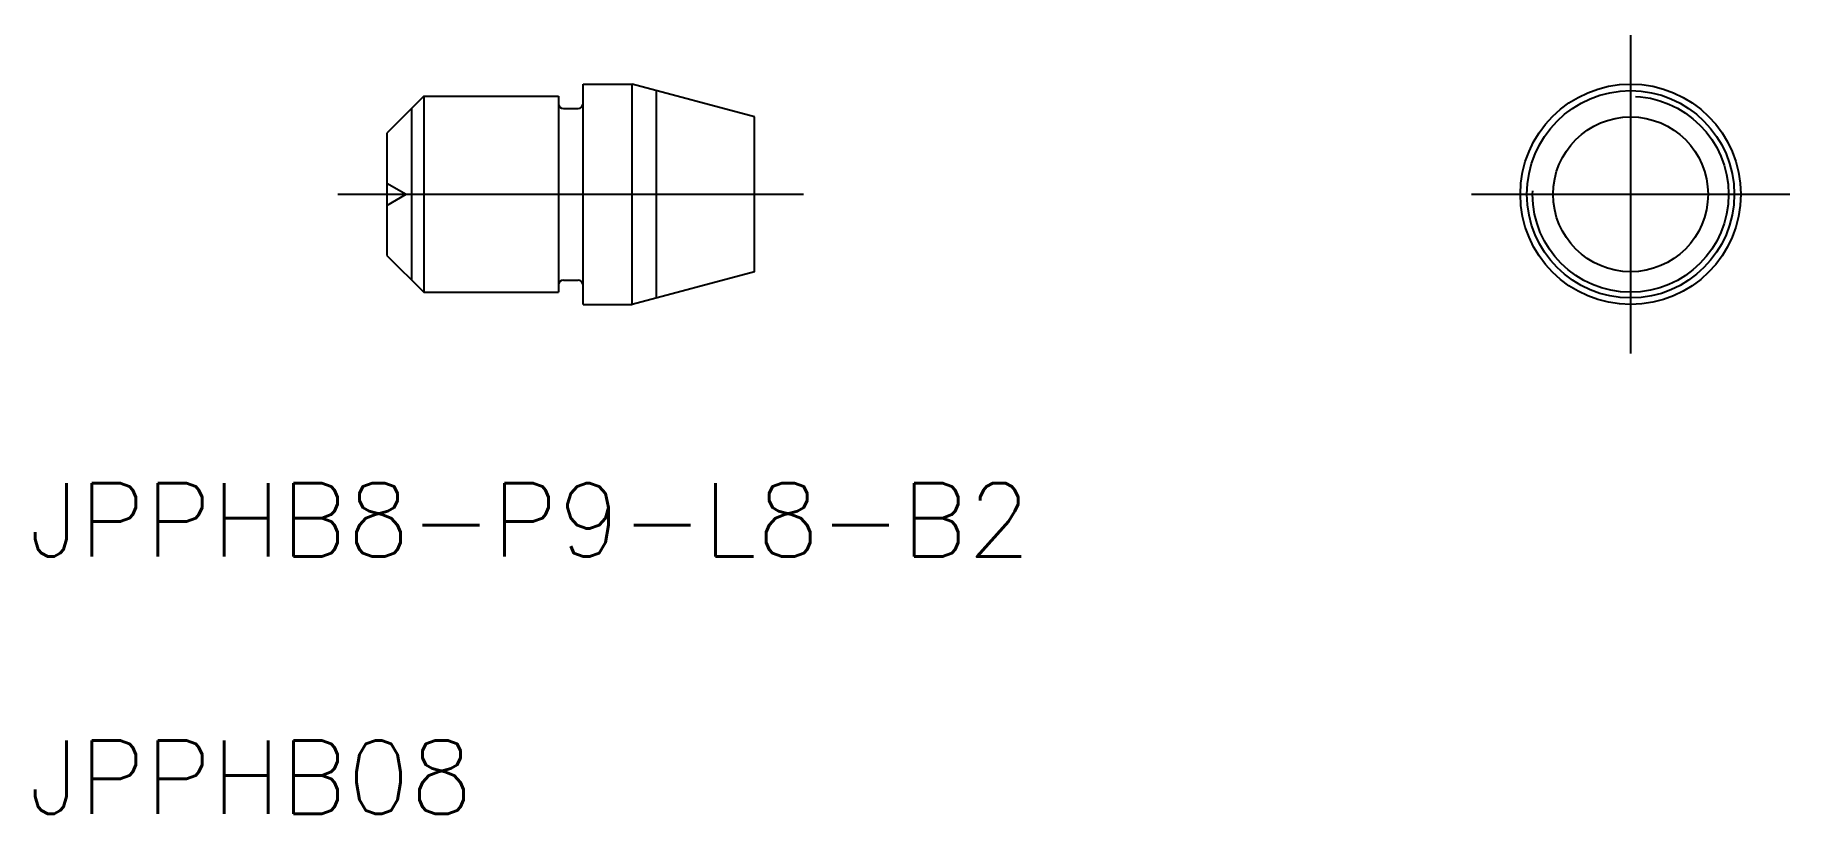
# Model space of a CAD drawing. Extents: x -65.1 to 6.5, y -25.3 to 6.5.
import ezdxf

# ---------------------------------------------------------------- set-up
doc = ezdxf.new("R2010")
doc.units = 0
doc.linetypes.add('CENTER', pattern=[50.8, 31.75, -6.35, 6.35, -6.35])
doc.linetypes.add('DASHED', pattern=[19.05, 12.7, -6.35])
doc.layers.get('0').update_dxf_attribs({"linetype": 'CONTINUOUS'})
doc.layers.add('CENTER', color=1, linetype='CENTER')
doc.styles.get("Standard").update_dxf_attribs({"font": 'txt.shx', "height": 3, "bigfont": 'bigfont.shx'})

# ---------------------------------------------------------------- blocks, each defined once
blk = doc.blocks.new('*U2')
at = {"color": 7, "linetype": 'CONTINUOUS'}
blk.add_text('JPPHB8-P9-L8-B2', height=3, dxfattribs=at).set_placement((-65.366, -14.787))
blk = doc.blocks.new('*U3')
at = {"color": 7, "linetype": 'CONTINUOUS'}
blk.add_text('JPPHB08', height=3, dxfattribs=at).set_placement((-65.366, -25.292))

msp = doc.modelspace()

# ---------------------------------------------------------------- linework, layer by layer
at = {"color": 7, "linetype": 'CONTINUOUS'}
for p, q in [((-42.75, -4.5), (-42.75, 4.5)), ((-42.75, 4.5), (-40.75, 4.5)), ((-35.75, 3.16), (-40.75, 4.5)), ((-40.75, -4.5), (-40.75, 4.5)), ((-49.25, 4), (-50.75, 2.5)), ((-49.25, 4), (-49.25, -4)), ((-49.25, 4), (-43.75, 4)), ((-43.75, 4), (-43.75, -4)), ((-39.75, -4.232), (-39.75, 4.232)), ((-49.75, 3.5), (-49.75, -3.5)), ((-43.55, 3.5), (-42.95, 3.5)), ((-35.75, -3.16), (-35.75, 3.16)), ((-50.75, 2.5), (-50.75, -2.5)), ((-50.75, -2.5), (-49.25, -4)), ((-43.55, -3.5), (-42.95, -3.5)), ((-35.75, -3.16), (-40.75, -4.5)), ((-49.25, -4), (-43.75, -4)), ((-42.75, -4.5), (-40.75, -4.5))]:
    msp.add_line(p, q, dxfattribs=at)
at = {"color": 3, "linetype": 'DASHED'}
for p in [(-50.75, 0.45), (-50.75, -0.45)]:
    msp.add_line(p, (-49.971, 0), dxfattribs=at)
at = {"color": 7, "linetype": 'CONTINUOUS'}
for radius in [4.5, 4.232, 3.16]:
    msp.add_circle((0, 0), radius, dxfattribs=at)
at = {"color": 3, "linetype": 'DASHED'}
msp.add_circle((0, 0), 4, dxfattribs=at)
at = {"color": 7, "linetype": 'CONTINUOUS'}
for centre, start, end in [((-43.55, 3.7), 180, 270), ((-42.95, 3.7), 270, 0), ((-43.55, -3.7), 90, 180), ((-42.95, -3.7), 0, 90)]:
    msp.add_arc(centre, 0.2, start, end, dxfattribs=at)
at = {"layer": 'CENTER', "color": 1, "linetype": 'CENTER'}
for p, q in [((0, 6.5), (0, -6.5)), ((-52.75, 0), (-33.75, 0)), ((-6.5, 0), (6.5, 0))]:
    msp.add_line(p, q, dxfattribs=at)

# ---------------------------------------------------------------- block references
at = {"color": 7, "linetype": 'CONTINUOUS'}
for name in ['*U2', '*U3']:
    msp.add_blockref(name, (0, 0), dxfattribs=at)

doc.saveas('drawing.dxf')
